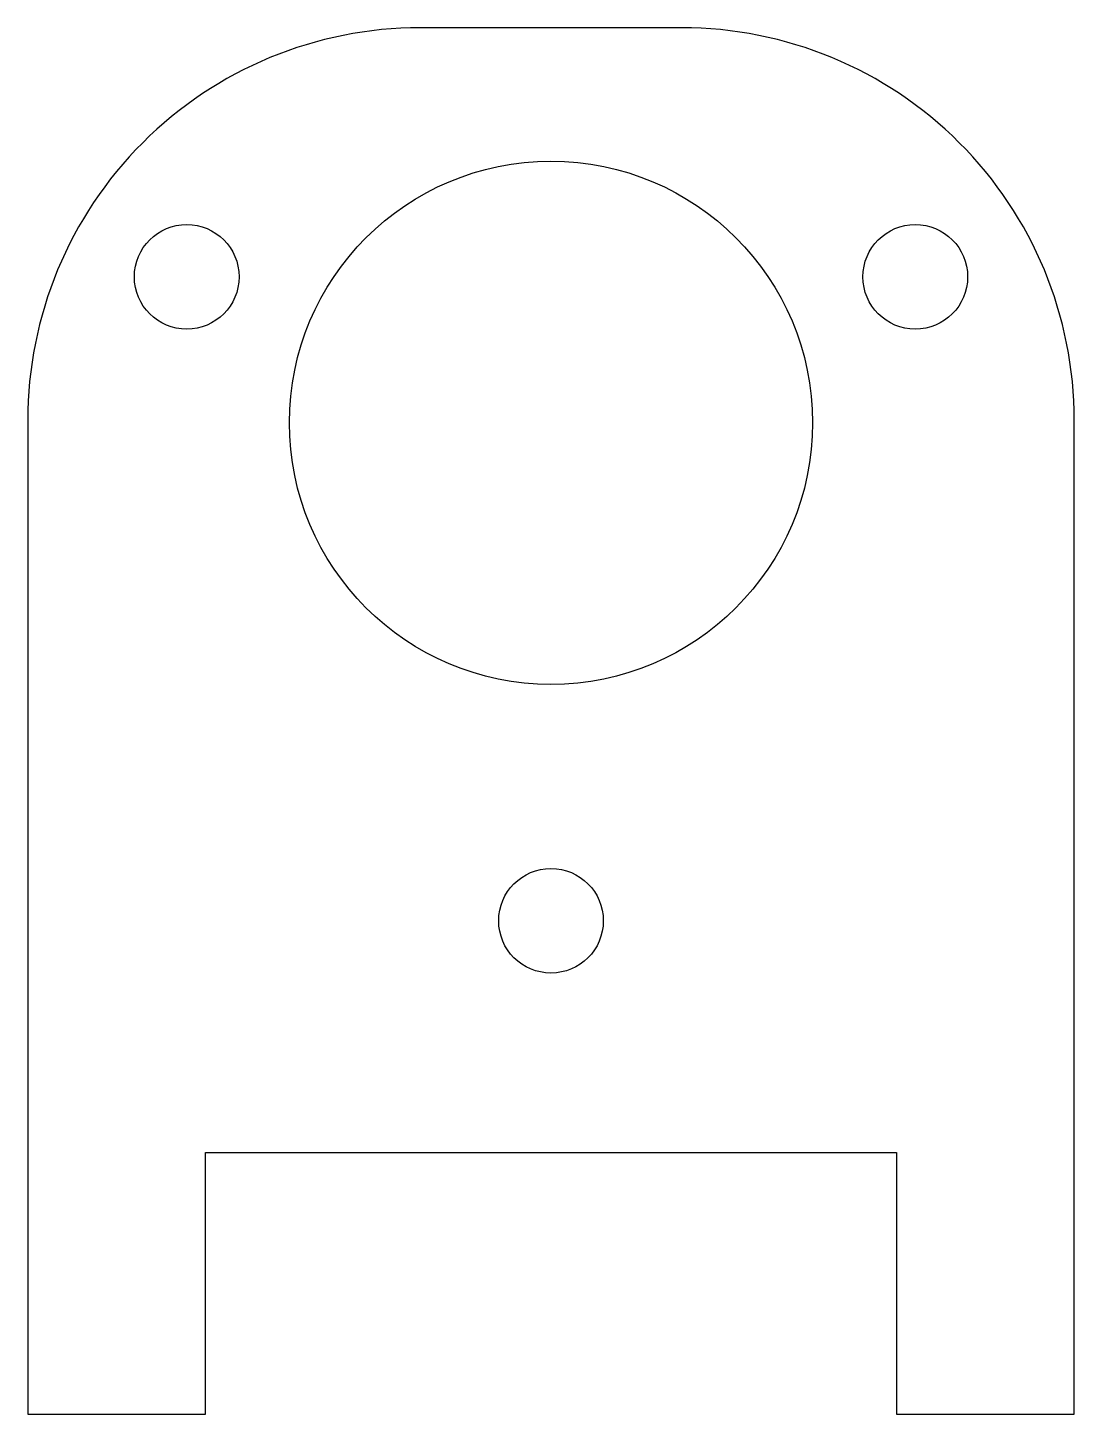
# Model space of a CAD drawing. Header units: millimetres. Extents: x -15.7 to 24.3, y 0 to 53.
import ezdxf

# ---------------------------------------------------------------- set-up
doc = ezdxf.new("R2010")
doc.units = ezdxf.units.MM
doc.layers.get('0').update_dxf_attribs({"linetype": 'CONTINUOUS'})

msp = doc.modelspace()

# ---------------------------------------------------------------- linework, layer by layer
msp.add_lwpolyline([(17.546, 0), (24.346, 0), (24.346, 38, 0.414214), (9.346, 53), (-0.654, 53, 0.414214), (-15.654, 38), (-15.654, 0), (-8.854, 0), (-8.854, 10), (17.546, 10)], format="xyb", close=True)
for centre, radius in [((4.346, 37.9), 10), ((-9.577, 43.479), 2), ((18.27, 43.479), 2), ((4.346, 18.865), 2)]:
    msp.add_circle(centre, radius)

doc.saveas('drawing.dxf')
